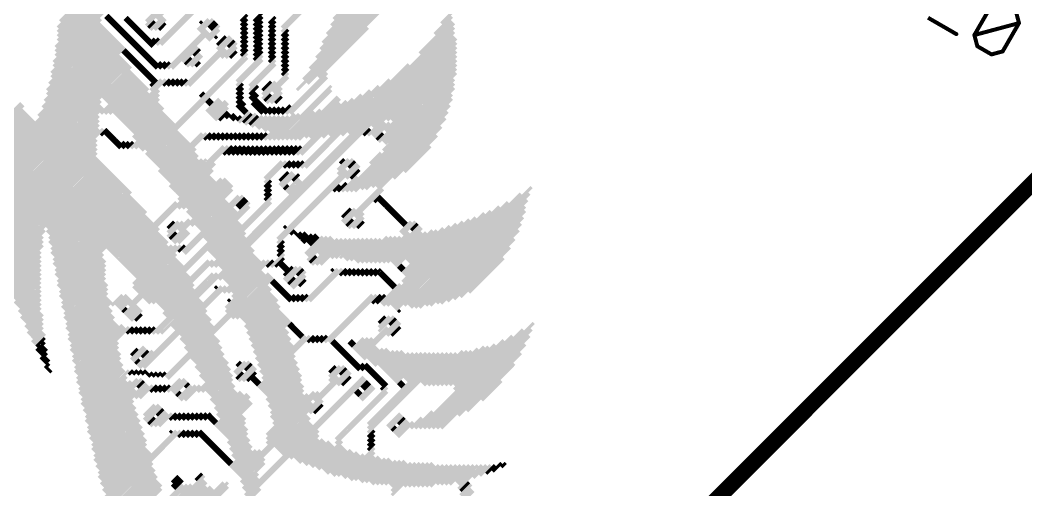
# Model space of a CAD drawing. Extents: x 4 to 288, y -28 to 191.
# Drawn here: x 199.19 to 218.48, y 39.37 to 48.37 of the extents above; entities that cross this region are included whole.
import ezdxf

# ---------------------------------------------------------------- set-up
doc = ezdxf.new("R2010")
doc.units = 0
doc.header["$MEASUREMENT"] = 0
doc.layers.get('0').update_dxf_attribs({"linetype": 'CONTINUOUS'})
for name, color, linetype in [('1', 22, 'CONTINUOUS'), ('20', 7, 'CONTINUOUS'), ('21', 2, 'CONTINUOUS'), ('25', 2, 'CONTINUOUS')]:
    doc.layers.add(name, color=color, linetype=linetype)

# ---------------------------------------------------------------- blocks, each defined once
blk = doc.blocks.new('RECT')
blk.add_solid([(-0.5, -0.5), (0.5, -0.5), (-0.5, 0.5), (0.5, 0.5)])

msp = doc.modelspace()

# ---------------------------------------------------------------- linework, layer by layer
at = {"layer": '1', "const_width": 0.3048}
msp.add_lwpolyline([(195.3565, 22.0015), (225.425, 52.07)], dxfattribs=at)
at = {"layer": '20', "const_width": 0.0254}
msp.add_lwpolyline([(71.1264, 186.0347, 2.9429), (202.1142, 186.0347)], format="xyb", dxfattribs=at)
at = {"layer": '25', "const_width": 0.0762}
for points in [[(217.4892, 48.0882), (217.8027, 48.6313)], [(217.1437, 48.1067), (216.6006, 48.4202)], [(218.2884, 48.5319), (218.3458, 48.3178)], [(217.4892, 48.0882), (218.3458, 48.3178)], [(218.3458, 48.3178), (218.0323, 47.7747)], [(217.5466, 47.8741), (217.4892, 48.0882)], [(217.8181, 47.7173), (217.5466, 47.8741)], [(218.0323, 47.7747), (217.8181, 47.7173)]]:
    msp.add_lwpolyline(points, dxfattribs=at)
at = {"layer": '25', "const_width": 0.0381}
for points in [[(218.3274, 48.3128, 1), (218.3642, 48.3227)], [(218.3623, 48.3082, 1), (218.3293, 48.3273)], [(218.3507, 48.2994, 1), (218.3409, 48.3362)], [(217.1342, 48.0902, 1), (217.1532, 48.1232)], [(217.5076, 48.0932, 1), (217.4708, 48.0833)], [(217.4843, 48.1066, 1), (217.4941, 48.0698)], [(217.4727, 48.0978, 1), (217.5057, 48.0787)], [(217.5561, 47.8906, 1), (217.5371, 47.8576)], [(217.5282, 47.8692, 1), (217.565, 47.879)], [(217.8132, 47.7357, 1), (217.823, 47.6989)], [(217.8086, 47.7008, 1), (217.8276, 47.7338)], [(218.0158, 47.7842, 1), (218.0488, 47.7652)], [(218.0372, 47.7563, 1), (218.0273, 47.7931)]]:
    msp.add_lwpolyline(points, format="xyb", dxfattribs=at)

# ---------------------------------------------------------------- block references
at = {"layer": '21', "yscale": 0.0584, "rotation": 45}
for p, xscale in [((205.4023, 49.4278), 3.3884), ((205.4023, 49.3452), 3.3884), ((205.8773, 49.0767), 1.9279), ((200.755, 48.8289), 2.3952), ((205.836, 48.9528), 1.9279), ((205.7328, 48.6843), 2.1031), ((205.7947, 48.8289), 2.0447), ((200.5071, 48.7462), 1.6942), ((200.4452, 48.7669), 1.5189), ((200.3626, 48.7669), 1.1684), ((202.552, 48.5603), 1.8694), ((205.6295, 48.4158), 2.1615), ((205.6914, 48.5603), 2.1031), ((200.4039, 48.5603), 1.4021), ((205.5469, 48.2505), 2.2784), ((202.3454, 48.4364), 1.5189), ((205.4436, 48.0646), 2.3368), ((200.3006, 48.2918), 1.2268), ((200.3006, 48.2092), 1.2268), ((200.3213, 48.1472), 1.2852), ((201.8084, 48.4777), 0.5842), ((201.7671, 48.519), 0.4674), ((201.9736, 48.5603), 0.4674), ((205.3403, 47.8787), 2.3952), ((200.3213, 48.0646), 1.4021), ((200.8583, 48.4364), 0.1168), ((200.8996, 48.3951), 0.1168), ((201.2301, 48.3951), 0.1168), ((201.8084, 48.3125), 0.3505), ((203.4814, 48.4158), 0.1753), ((203.7499, 48.4364), 0.2337), ((203.7499, 48.3538), 0.2337), ((204.0184, 48.3745), 0.1753), ((205.3816, 47.8374), 1.9279), ((207.3025, 48.2712), 0.4674), ((207.3645, 48.4158), 0.2921), ((200.2799, 47.6928), 1.5189), ((200.2799, 47.7755), 1.4021), ((200.2593, 47.8374), 1.3437), ((200.2799, 47.9407), 1.2852), ((200.9409, 48.3538), 0.1168), ((200.9822, 48.3125), 0.1168), ((201.0235, 48.2712), 0.1168), ((201.0648, 48.2299), 0.1168), ((201.1061, 48.1886), 0.1168), ((201.2714, 48.3538), 0.1168), ((201.3127, 48.3125), 0.1168), ((201.354, 48.2712), 0.1168), ((201.3953, 48.2299), 0.1168), ((201.4366, 48.1886), 0.1168), ((201.7051, 48.2918), 0.1753), ((201.8704, 48.2918), 0.2921), ((201.9117, 48.2505), 0.1753), ((202.6965, 48.2918), 0.2921), ((202.7585, 48.2712), 0.3505), ((202.6552, 48.3331), 0.0584), ((202.8824, 48.1472), 0.3505), ((202.8618, 48.2918), 0.1753), ((202.9031, 48.2505), 0.1753), ((203.4814, 48.3331), 0.1753), ((203.4814, 48.2505), 0.1753), ((203.4814, 48.1679), 0.1753), ((203.7499, 48.2712), 0.2337), ((203.7499, 48.1886), 0.2337), ((204.0184, 48.2918), 0.1753), ((204.0184, 48.2092), 0.1753), ((205.3816, 47.7548), 1.3437), ((206.435, 47.2384), 3.0378), ((206.497, 47.2178), 2.8626), ((207.1579, 48.044), 0.8763), ((200.2799, 47.2798), 2.1031), ((200.3006, 47.383), 1.9279), ((200.3006, 47.4657), 1.811), ((200.2799, 47.6102), 1.6358), ((200.3006, 47.5483), 1.6942), ((201.1474, 48.1472), 0.1168), ((201.1887, 48.1059), 0.1168), ((201.2301, 48.0646), 0.1168), ((201.2714, 48.0233), 0.1168), ((201.3127, 47.982), 0.1168), ((201.4779, 48.1472), 0.1168), ((201.5192, 48.1059), 0.1168), ((201.5605, 48.0646), 0.1168), ((201.6018, 48.0233), 0.1168), ((201.6432, 47.982), 0.1168), ((201.7051, 47.9614), 0.1753), ((201.7671, 47.9407), 0.2337), ((204.7207, 45.1936), 8.0035), ((202.3867, 47.8168), 1.0516), ((202.4487, 47.7961), 0.9931), ((202.7998, 47.5689), 1.2852), ((202.9031, 48.0853), 0.2921), ((202.9444, 48.044), 0.0584), ((203.089, 47.9407), 0.3505), ((203.0477, 47.982), 0.2337), ((205.2577, 45.8959), 6.3678), ((205.2784, 45.8339), 6.3094), ((203.4814, 48.0853), 0.1753), ((203.4814, 48.0027), 0.1753), ((203.7499, 48.1059), 0.2337), ((203.7499, 48.0233), 0.2337), ((203.7499, 47.9407), 0.2337), ((204.0184, 48.1266), 0.1753), ((204.0184, 48.044), 0.1753), ((204.0184, 47.9614), 0.1753), ((204.2663, 48.1266), 0.1753), ((204.2663, 48.044), 0.1753), ((204.2663, 47.9614), 0.1753), ((199.7223, 46.6395), 3.7973), ((199.7429, 46.5775), 3.8557), ((199.7636, 46.5155), 3.9141), ((199.8049, 46.4742), 3.9141), ((201.354, 47.9407), 0.1168), ((201.3953, 47.8994), 0.1168), ((201.4366, 47.8581), 0.1168), ((201.4779, 47.8168), 0.1168), ((202.4487, 47.7135), 0.4089), ((203.1922, 47.7961), 0.4089), ((203.2336, 47.7548), 0.2921), ((203.2336, 47.9201), 0.1753), ((203.4814, 47.9201), 0.1753), ((203.4814, 47.8374), 0.1753), ((203.7499, 47.8581), 0.2337), ((203.7499, 47.7755), 0.2337), ((204.0184, 47.8787), 0.1753), ((204.0184, 47.7961), 0.1753), ((204.2663, 47.8787), 0.1753), ((204.2663, 47.7961), 0.1753), ((206.7035, 47.0112), 2.3952), ((206.7448, 47.1352), 2.2784), ((199.7636, 46.3503), 3.7973), ((199.8049, 46.309), 3.7973), ((201.1887, 47.7755), 0.1168), ((201.2301, 47.7342), 0.1168), ((201.2714, 47.6928), 0.1168), ((201.3127, 47.6515), 0.1168), ((201.354, 47.6102), 0.1168), ((201.5192, 47.7755), 0.1168), ((201.5605, 47.7342), 0.1168), ((201.6018, 47.6928), 0.1168), ((202.5726, 46.7634), 2.7457), ((201.6431, 47.6515), 0.1168), ((202.5933, 46.7014), 2.6873), ((201.6845, 47.6102), 0.1168), ((202.4074, 47.5896), 0.1753), ((202.5106, 47.6102), 0.3505), ((202.7792, 47.4657), 0.9931), ((202.5726, 47.5896), 0.2921), ((202.5726, 47.7548), 0.1753), ((203.2749, 47.7135), 0.1753), ((203.5847, 47.445), 0.701), ((203.4814, 47.7548), 0.1753), ((203.7499, 47.6928), 0.2337), ((204.0184, 47.7135), 0.1753), ((204.0184, 47.6309), 0.1753), ((204.2663, 47.7135), 0.1753), ((204.2663, 47.6309), 0.1753), ((206.8894, 47.1145), 1.8694), ((206.9307, 47.0732), 1.7526), ((199.8255, 46.247), 3.8557), ((199.8462, 46.1851), 3.9141), ((199.8875, 46.1438), 3.9141), ((199.9082, 46.0818), 3.9726), ((201.3953, 47.5689), 0.1168), ((201.4366, 47.5276), 0.1168), ((201.4779, 47.4863), 0.1168), ((201.5192, 47.445), 0.1168), ((201.5605, 47.4037), 0.1168), ((201.7258, 47.5689), 0.1168), ((201.7671, 47.5276), 0.1168), ((201.829, 47.507), 0.1753), ((201.9117, 47.507), 0.1753), ((201.9943, 47.507), 0.1753), ((202.5933, 47.5276), 0.1168), ((203.5847, 47.3624), 0.701), ((203.8325, 47.3624), 0.701), ((203.8325, 47.2798), 0.701), ((204.2663, 47.5483), 0.1753), ((204.2663, 47.4657), 0.1753), ((204.2663, 47.383), 0.1753), ((205.6501, 46.5362), 2.8042), ((206.8068, 46.784), 2.1031), ((206.8481, 46.7427), 1.9863), ((206.8688, 46.9286), 1.9279), ((201.0855, 46.9286), 0.9931), ((201.0442, 47.1352), 0.7595), ((201.0855, 47.0939), 0.7595), ((201.1268, 47.0526), 0.7595), ((201.6018, 47.3624), 0.1168), ((201.6431, 47.3211), 0.1168), ((201.6845, 47.2798), 0.1168), ((201.7258, 47.2384), 0.1168), ((204.0804, 47.1145), 0.701), ((204.1837, 47.1352), 0.4089), ((204.6794, 46.9699), 1.11), ((204.7207, 46.9286), 0.9931), ((206.8688, 46.6808), 1.9279), ((201.1474, 46.908), 0.9347), ((201.2094, 46.8873), 0.8763), ((201.2714, 46.8667), 0.8179), ((201.3127, 46.8254), 0.8179), ((201.354, 46.784), 0.8179), ((201.5605, 46.8254), 1.1684), ((201.7877, 47.1352), 0.2921), ((201.7464, 47.1765), 0.1753), ((201.9943, 47.1765), 0.1753), ((202.0769, 47.1765), 0.1753), ((202.1595, 47.1765), 0.1753), ((202.2421, 47.1765), 0.1753), ((202.3248, 47.1765), 0.1753), ((203.3988, 47.0939), 0.1753), ((203.3988, 47.0112), 0.1753), ((203.6673, 47.0319), 0.2337), ((203.9565, 47.0732), 0.3505), ((203.9152, 47.1145), 0.2337), ((204.0597, 46.9286), 0.4089), ((204.6381, 46.5982), 1.4605), ((205.4229, 46.3916), 2.3952), ((205.5882, 46.6395), 1.3437), ((206.4763, 46.1231), 2.921), ((206.5176, 46.0818), 2.8042), ((206.8275, 46.5568), 1.9279), ((201.3746, 46.7221), 0.7595), ((201.5192, 46.7014), 0.9347), ((201.5399, 46.6395), 0.8763), ((201.5605, 46.5775), 0.8179), ((202.6759, 46.9493), 0.1168), ((202.8824, 46.7427), 0.3505), ((202.7998, 46.8254), 0.1168), ((203.3988, 46.9286), 0.1753), ((203.3988, 46.846), 0.1753), ((203.6466, 46.9286), 0.1753), ((203.688, 46.8873), 0.1753), ((203.688, 46.8047), 0.1753), ((203.9358, 46.8873), 0.1753), ((204.101, 46.8873), 0.2921), ((204.1424, 46.846), 0.1753), ((204.6794, 46.5568), 1.3437), ((204.8653, 46.4949), 1.1684), ((205.0305, 46.3296), 1.5189), ((204.9272, 46.4742), 1.11), ((205.1544, 46.371), 1.6358), ((205.4436, 46.5775), 1.2852), ((206.5383, 46.0198), 2.6289), ((206.6003, 45.9992), 2.4536), ((198.7102, 46.2883), 1.4021), ((198.7515, 46.247), 1.4021), ((199.6397, 45.7307), 3.0963), ((199.6397, 45.648), 3.0963), ((199.681, 45.6067), 3.0963), ((201.5812, 46.5155), 0.7595), ((201.6225, 46.4742), 0.7595), ((201.6431, 46.4123), 0.8179), ((202.9237, 46.7014), 0.3505), ((202.8411, 46.784), 0.1168), ((202.9857, 46.6808), 0.4089), ((203.027, 46.6395), 0.4089), ((203.0477, 46.5775), 0.3505), ((203.3988, 46.7634), 0.1753), ((203.4401, 46.7221), 0.1753), ((203.4608, 46.6601), 0.1168), ((203.7293, 46.7634), 0.1753), ((203.7706, 46.7221), 0.1753), ((203.8119, 46.6808), 0.1753), ((203.8532, 46.6395), 0.1753), ((203.9358, 46.6395), 0.1753), ((204.0184, 46.6395), 0.1753), ((204.101, 46.6395), 0.1753), ((204.1837, 46.6395), 0.1753), ((204.2869, 46.6601), 0.2337), ((204.9892, 46.4536), 0.9347), ((205.0925, 46.4742), 0.9931), ((206.6209, 45.9372), 2.2784), ((198.7515, 46.1644), 1.4021), ((198.7928, 46.1231), 1.4021), ((198.8341, 45.9992), 1.5189), ((198.8135, 46.0611), 1.4605), ((198.8754, 45.9579), 1.5189), ((199.6397, 45.4828), 2.9794), ((201.6431, 46.247), 0.9347), ((201.6638, 46.3503), 0.7595), ((201.7051, 46.2264), 0.8763), ((201.7671, 46.2057), 0.8179), ((203.089, 46.5362), 0.2337), ((203.1716, 46.5362), 0.1168), ((203.2542, 46.5362), 0.1168), ((203.2955, 46.4949), 0.1168), ((203.3781, 46.4949), 0.1168), ((203.4814, 46.5155), 0.2921), ((203.5434, 46.4949), 0.2337), ((203.5021, 46.6188), 0.1168), ((203.6053, 46.4742), 0.2921), ((203.6673, 46.4536), 0.2337), ((203.7293, 46.4329), 0.2921), ((203.8119, 46.4329), 0.2921), ((203.8738, 46.4123), 0.3505), ((203.9565, 46.4123), 0.3505), ((204.101, 46.309), 0.6426), ((204.0184, 46.3916), 0.4089), ((204.2043, 46.3296), 0.701), ((204.101, 46.3916), 0.4089), ((204.2869, 46.3296), 0.701), ((204.5554, 46.3503), 0.7595), ((204.6587, 46.371), 0.8179), ((206.6622, 45.8959), 2.0447), ((206.6829, 45.8339), 1.8694), ((198.8961, 45.8959), 1.5773), ((199.6603, 45.4208), 2.921), ((199.6603, 45.3382), 2.921), ((199.6603, 45.2556), 2.921), ((199.7223, 45.235), 2.9794), ((200.7963, 46.2264), 0.1753), ((201.8084, 46.1644), 0.8179), ((201.8704, 46.1438), 0.7595), ((206.3317, 45.4002), 2.6289), ((205.836, 46.2264), 0.1753), ((206.0632, 46.2883), 0.3505), ((206.1252, 46.2677), 0.4089), ((200.8583, 46.2057), 0.1168), ((200.8996, 46.1644), 0.1168), ((200.9409, 46.1231), 0.1168), ((200.9822, 46.0818), 0.1168), ((201.953, 45.9785), 0.7595), ((201.9943, 45.9372), 0.7595), ((202.0356, 45.8959), 0.7595), ((202.0769, 45.8546), 0.7595), ((202.2834, 45.8133), 1.11), ((202.3454, 45.7926), 1.1684), ((202.7792, 46.1438), 0.1753), ((202.8618, 46.1438), 0.1753), ((202.9444, 46.1438), 0.1753), ((203.027, 46.1438), 0.1753), ((203.1096, 46.1438), 0.1753), ((203.1922, 46.1438), 0.1753), ((203.2749, 46.1438), 0.1753), ((203.3575, 46.1438), 0.1753), ((203.4401, 46.1438), 0.1753), ((203.5227, 46.1438), 0.1753), ((203.6053, 46.1438), 0.1753), ((203.688, 46.1438), 0.1753), ((203.7706, 46.1438), 0.1753), ((203.8532, 46.1438), 0.1753), ((206.0839, 46.1438), 0.1753), ((206.7655, 45.7513), 1.1684), ((199.6603, 45.0904), 2.8042), ((199.681, 45.0284), 2.7457), ((199.681, 44.9458), 2.7457), ((201.0235, 46.0405), 0.1168), ((201.0648, 45.9992), 0.1168), ((201.1268, 45.9785), 0.1753), ((201.2094, 45.9785), 0.1753), ((201.292, 45.9785), 0.1753), ((202.1182, 45.8133), 0.7595), ((202.1389, 45.7513), 0.8179), ((202.2628, 45.6274), 0.8179), ((202.6346, 45.5035), 1.2852), ((202.6965, 45.4828), 1.3437), ((203.1716, 45.8752), 0.2337), ((203.2542, 45.8752), 0.2337), ((203.3368, 45.8752), 0.2337), ((203.4194, 45.8752), 0.2337), ((203.5021, 45.8752), 0.2337), ((203.5847, 45.8752), 0.2337), ((203.6673, 45.8752), 0.2337), ((203.7499, 45.8752), 0.2337), ((203.8325, 45.8752), 0.2337), ((203.9152, 45.8752), 0.2337), ((203.9978, 45.8752), 0.2337), ((204.0804, 45.8752), 0.2337), ((204.163, 45.8752), 0.2337), ((204.2456, 45.8752), 0.2337), ((204.3282, 45.8752), 0.2337), ((204.4109, 45.8752), 0.2337), ((204.4935, 45.8752), 0.2337), ((206.8068, 45.71), 0.701), ((199.7016, 44.8838), 2.6873), ((199.7016, 44.8012), 2.6873), ((199.7429, 44.7599), 2.6873), ((202.2834, 45.5654), 0.7595), ((202.3248, 45.5241), 0.7595), ((202.3248, 45.4415), 0.7595), ((202.3867, 45.4208), 0.8179), ((202.4487, 45.4002), 0.8763), ((205.4229, 45.5654), 0.4089), ((205.3816, 45.6067), 0.2921), ((205.361, 45.6687), 0.1168), ((206.0013, 45.7307), 0.2921), ((199.7636, 44.6979), 2.7457), ((199.8255, 44.5947), 2.8042), ((199.8049, 44.6566), 2.7457), ((200.2799, 44.9664), 1.6358), ((202.5726, 45.2763), 0.9931), ((204.0804, 45.4622), 0.5842), ((204.0391, 45.5035), 0.4674), ((204.8859, 44.8632), 2.1615), ((204.3076, 45.6067), 0.1753), ((204.3902, 45.6067), 0.1753), ((204.4728, 45.6067), 0.1753), ((204.5554, 45.6067), 0.1753), ((205.5675, 45.4622), 0.3505), ((205.5469, 45.6067), 0.1753), ((200.3006, 44.9045), 1.6942), ((200.3419, 44.8632), 1.6942), ((200.3626, 44.8012), 1.7526), ((200.3832, 44.7392), 1.811), ((200.4245, 44.6979), 1.811), ((201.9943, 44.6153), 2.5121), ((202.5313, 45.0697), 0.8763), ((202.5933, 45.0491), 0.8179), ((202.7172, 45.0078), 0.9347), ((202.7792, 44.9871), 0.9931), ((204.7826, 44.8425), 1.8694), ((204.2869, 45.3382), 0.3505), ((204.2456, 45.3795), 0.2337), ((204.3282, 45.2969), 0.3505), ((204.4109, 45.2143), 0.3505), ((204.4728, 45.3589), 0.1753), ((205.5056, 45.235), 0.4089), ((205.6088, 45.4208), 0.2337), ((200.4658, 44.574), 1.9279), ((200.4452, 44.636), 1.8694), ((200.5071, 44.5327), 1.9279), ((200.5278, 44.4707), 1.9863), ((200.5485, 44.4088), 2.0447), ((202.6552, 44.6979), 1.5773), ((202.6552, 45.0284), 0.7595), ((202.8205, 44.9458), 0.9931), ((202.8618, 44.8219), 1.11), ((202.9031, 44.7806), 0.9931), ((203.9358, 45.235), 0.1753), ((203.9358, 45.1523), 0.1753), ((203.9358, 45.0697), 0.1753), ((204.2869, 45.173), 0.1168), ((204.4522, 45.173), 0.3505), ((205.2577, 45.1523), 0.1753), ((205.361, 45.173), 0.2337), ((205.8773, 44.8632), 0.7595), ((207.8395, 44.0163), 3.2715), ((200.5898, 44.3675), 2.0447), ((200.5898, 44.2848), 2.0447), ((200.6104, 44.2229), 2.1031), ((202.8411, 44.4707), 1.5189), ((202.9031, 44.4501), 1.5773), ((203.4401, 44.4088), 1.5773), ((203.4194, 44.8838), 0.2337), ((203.9358, 44.9871), 0.1753), ((206.0426, 44.9458), 0.1753), ((206.1045, 44.9251), 0.1168), ((207.7156, 43.975), 3.0378), ((207.8602, 43.9544), 3.0963), ((200.6517, 44.1816), 2.1031), ((200.6724, 44.1196), 2.1615), ((200.693, 44.0576), 2.22), ((200.7343, 44.0163), 2.22), ((200.755, 43.9544), 2.2784), ((201.6225, 44.3262), 1.5773), ((202.6139, 43.9131), 2.7457), ((202.6552, 43.8718), 2.6289), ((202.8618, 44.6566), 0.7595), ((202.9031, 44.6153), 0.7595), ((203.0063, 44.4707), 0.8179), ((203.4608, 44.3468), 1.5189), ((203.4608, 44.8425), 0.2337), ((205.4849, 44.636), 0.3505), ((205.4436, 44.6773), 0.2337), ((206.1458, 44.8838), 0.1168), ((206.1872, 44.8425), 0.1168), ((206.2285, 44.8012), 0.1168), ((206.2698, 44.7599), 0.1168), ((206.3111, 44.7186), 0.1168), ((207.3851, 43.8098), 2.8042), ((207.5504, 43.8924), 2.8042), ((207.8808, 43.8924), 2.921), ((207.9221, 43.8511), 2.6873), ((201.2301, 44.3468), 1.0516), ((201.2507, 44.2848), 0.9931), ((201.292, 44.2435), 0.9931), ((201.3333, 44.2022), 0.9931), ((202.3248, 44.4501), 0.2921), ((203.0477, 44.4294), 0.8179), ((205.5056, 44.4914), 0.1753), ((205.6295, 44.5327), 0.4089), ((205.6708, 44.4914), 0.2921), ((206.972, 43.7272), 2.3368), ((207.0753, 43.7478), 2.3952), ((207.1992, 43.7891), 2.5121), ((206.3524, 44.6773), 0.1168), ((207.2819, 43.7891), 2.6289), ((206.3937, 44.636), 0.1168), ((206.435, 44.5947), 0.1168), ((206.4763, 44.5534), 0.1168), ((206.5176, 44.512), 0.1168), ((207.9635, 43.8098), 2.5705), ((208.0048, 43.7685), 2.3368), ((201.3746, 44.1609), 0.9931), ((201.4986, 44.037), 0.9931), ((202.1595, 44.3675), 0.4089), ((202.1182, 44.4088), 0.2921), ((202.0769, 44.4501), 0.1753), ((203.089, 44.2229), 0.8179), ((203.1303, 44.1816), 0.8179), ((204.2663, 44.4088), 0.0584), ((205.7121, 44.4501), 0.1753), ((206.497, 44.0783), 0.9931), ((206.5589, 44.0576), 0.9347), ((206.5796, 44.4088), 0.2921), ((207.096, 43.9337), 1.6358), ((206.6416, 44.3881), 0.3505), ((206.5589, 44.4707), 0.1168), ((206.972, 43.975), 1.2852), ((207.0547, 43.975), 1.4021), ((206.972, 44.0576), 0.9347), ((206.7448, 44.4088), 0.1753), ((208.0254, 43.7065), 2.1615), ((199.2679, 43.9544), 1.11), ((199.2472, 43.8511), 1.0516), ((201.5192, 43.975), 0.9347), ((201.5605, 43.9337), 0.9347), ((201.6018, 43.8924), 0.9347), ((201.6432, 43.8511), 0.9347), ((202.1182, 44.2435), 0.1753), ((202.2628, 44.2229), 0.3505), ((202.3248, 44.2022), 0.2921), ((203.1716, 43.975), 0.9347), ((203.2129, 43.9337), 0.8179), ((204.4109, 44.3055), 0.1168), ((204.4728, 44.2848), 0.0584), ((204.5348, 44.2642), 0.1168), ((204.5968, 44.2435), 0.1753), ((204.6381, 44.2022), 0.1753), ((204.7, 44.1816), 0.2337), ((204.824, 44.0576), 0.4674), ((204.7826, 44.1816), 0.2337), ((204.9272, 43.9957), 0.6426), ((204.8859, 44.037), 0.5258), ((204.824, 44.1403), 0.2337), ((205.0305, 43.9337), 0.701), ((205.1131, 43.9337), 0.701), ((205.0512, 44.037), 0.4089), ((205.1957, 43.9337), 0.701), ((205.3403, 43.9957), 0.5258), ((205.4229, 43.9957), 0.5258), ((205.5056, 43.9957), 0.5258), ((205.5882, 43.9957), 0.5258), ((205.6501, 43.975), 0.5842), ((205.7328, 43.975), 0.5842), ((205.8154, 43.975), 0.5842), ((205.8773, 43.9544), 0.6426), ((205.9806, 43.975), 0.701), ((206.0632, 43.975), 0.701), ((206.1458, 43.975), 0.701), ((206.2285, 43.975), 0.701), ((206.3524, 44.0163), 0.8179), ((206.6003, 44.0163), 0.8179), ((206.6622, 43.9957), 0.8763), ((206.7448, 43.9957), 0.9931), ((206.8894, 44.0576), 0.8179), ((208.0667, 43.6652), 1.9279), ((208.0874, 43.6032), 1.6358), ((199.2679, 43.7891), 0.9931), ((199.2885, 43.7272), 0.9347), ((201.6845, 43.8098), 0.9347), ((201.7671, 43.6446), 1.1684), ((201.7258, 43.6859), 1.0516), ((201.829, 43.6239), 1.2268), ((201.7051, 43.7478), 0.8763), ((202.2834, 43.9957), 0.1753), ((203.3162, 43.7065), 0.8763), ((203.3781, 43.6859), 0.8179), ((204.1837, 44.0783), 0.1753), ((204.1837, 43.9957), 0.1753), ((204.1837, 43.9131), 0.1753), ((208.108, 43.5413), 1.3437), ((199.2679, 43.6239), 0.8763), ((199.2885, 43.5619), 0.8179), ((200.3626, 43.4793), 1.1684), ((200.3832, 43.4173), 1.11), ((201.7258, 43.3554), 1.2852), ((201.8084, 43.5206), 1.0516), ((203.4194, 43.4793), 0.9347), ((203.3988, 43.6239), 0.7595), ((203.4401, 43.5826), 0.7595), ((204.1217, 43.7685), 0.3505), ((204.163, 43.7272), 0.2337), ((204.8033, 43.7891), 0.1753), ((208.1287, 43.4793), 0.9347), ((199.2885, 43.4793), 0.8179), ((199.3092, 43.4173), 0.7595), ((199.3092, 43.3347), 0.7595), ((200.4039, 43.3554), 1.1684), ((200.4039, 43.2728), 1.1684), ((200.4245, 43.2108), 1.11), ((201.7051, 43.2521), 1.4605), ((201.9117, 43.376), 0.9931), ((201.953, 43.3347), 0.9931), ((202.3454, 43.3141), 1.2852), ((202.4074, 43.2934), 1.3437), ((203.4814, 43.4587), 0.8763), ((203.564, 43.4587), 0.8763), ((203.6053, 43.4173), 0.9931), ((203.9771, 43.7065), 0.1753), ((204.2043, 43.6859), 0.1168), ((204.2456, 43.6446), 0.1168), ((204.3282, 43.5619), 0.2337), ((204.3696, 43.5206), 0.3505), ((204.2869, 43.6032), 0.1168), ((204.4315, 43.5), 0.4089), ((204.5554, 43.5413), 0.1753), ((204.9685, 43.2934), 0.8763), ((205.0512, 43.2934), 0.8763), ((205.1751, 43.5826), 0.0584), ((205.3816, 43.5413), 0.1753), ((205.4643, 43.5413), 0.1753), ((205.5469, 43.5413), 0.1753), ((205.6295, 43.5413), 0.1753), ((205.7121, 43.5413), 0.1753), ((205.7947, 43.5413), 0.1753), ((205.8773, 43.5413), 0.1753), ((205.96, 43.5413), 0.1753), ((206.0426, 43.5413), 0.1753), ((206.4763, 43.6446), 0.1168), ((206.5176, 43.6032), 0.1168), ((199.3298, 43.2728), 0.701), ((199.3298, 43.1901), 0.701), ((200.4245, 43.1282), 1.11), ((200.4245, 43.0456), 1.11), ((202.3041, 42.9423), 1.6358), ((202.3867, 42.9423), 1.6358), ((202.0976, 43.2315), 0.8179), ((202.1389, 43.1902), 0.8179), ((202.965, 42.5292), 2.8042), ((203.0064, 42.4879), 2.8042), ((203.4814, 43.2108), 0.9931), ((203.5021, 43.1488), 1.0516), ((203.6466, 43.0456), 1.11), ((204.0391, 43.3554), 0.1168), ((204.3902, 43.376), 0.1753), ((204.5141, 43.4173), 0.4089), ((204.5348, 43.3554), 0.3505), ((204.5968, 43.3347), 0.1753), ((206.1045, 43.5206), 0.1168), ((206.1458, 43.4793), 0.1168), ((206.1872, 43.438), 0.1168), ((206.2285, 43.3967), 0.1168), ((206.2698, 43.3554), 0.1168), ((199.3505, 43.1282), 0.6426), ((199.3711, 43.0662), 0.5842), ((200.4658, 42.9216), 1.11), ((200.4658, 42.839), 1.11), ((200.4452, 42.9836), 1.0516), ((202.2628, 42.4879), 2.22), ((202.3454, 42.4879), 2.22), ((202.2215, 43.0249), 0.8179), ((202.2421, 42.9629), 0.7595), ((202.9444, 43.2521), 0.0584), ((203.6466, 42.9629), 0.8763), ((203.7086, 42.9423), 0.8179), ((204.0804, 43.3141), 0.1168), ((204.1217, 43.2728), 0.1168), ((204.163, 43.2315), 0.1168), ((204.2043, 43.1902), 0.1168), ((206.2904, 43.1282), 0.5258), ((206.3111, 43.3141), 0.1168), ((206.3524, 43.2728), 0.1168), ((199.3711, 42.9836), 0.5842), ((199.3918, 42.9216), 0.5258), ((199.3918, 42.839), 0.5258), ((200.5071, 42.6325), 1.11), ((200.4865, 42.7771), 1.0516), ((200.4865, 42.6944), 1.0516), ((201.0442, 43.0043), 0.2921), ((201.1268, 43.0043), 0.2921), ((201.1681, 42.9629), 0.2921), ((201.2094, 42.9216), 0.2921), ((202.3661, 42.7564), 0.7595), ((203.1922, 43.0043), 0.0584), ((203.7293, 42.8803), 0.7595), ((203.7706, 42.839), 0.7595), ((203.7912, 42.7771), 0.8179), ((203.8325, 42.7357), 0.8179), ((204.2456, 43.1488), 0.1168), ((204.2869, 43.1075), 0.1168), ((204.3282, 43.0662), 0.1168), ((204.3902, 43.0456), 0.1753), ((204.4728, 43.0456), 0.1753), ((204.5554, 43.0456), 0.1753), ((204.6381, 43.0456), 0.1753), ((205.4849, 42.6531), 1.2852), ((205.5675, 42.6531), 1.2852), ((206.0219, 43.0249), 0.2337), ((206.1045, 43.0249), 0.2337), ((199.4125, 42.7771), 0.4674), ((199.4331, 42.7151), 0.4089), ((200.5485, 42.5912), 1.11), ((200.5278, 42.4879), 1.0516), ((200.5485, 42.4259), 1.11), ((201.1887, 42.8184), 0.1168), ((201.3333, 42.7977), 0.2921), ((201.3746, 42.7564), 0.2921), ((201.4159, 42.7151), 0.2921), ((202.4074, 42.7151), 0.7595), ((202.5106, 42.5705), 0.701), ((203.8325, 42.6531), 0.8179), ((203.8738, 42.6118), 0.8179), ((203.8738, 42.5292), 0.8179), ((206.4557, 42.7977), 0.0584), ((199.4331, 42.6325), 0.4089), ((199.4744, 42.5912), 0.4089), ((199.4744, 42.5085), 0.4089), ((200.5691, 42.364), 1.0516), ((200.5898, 42.302), 1.11), ((201.4573, 42.6738), 0.1753), ((202.5106, 42.4879), 0.701), ((202.552, 42.4466), 0.701), ((202.5933, 42.4053), 0.701), ((203.9358, 42.4259), 0.8763), ((203.9152, 42.4879), 0.8179), ((203.9771, 42.3846), 0.8763), ((203.9978, 42.3227), 0.9347), ((206.2078, 42.5499), 0.4089), ((206.1665, 42.5912), 0.2921), ((206.1252, 42.6325), 0.1753), ((206.3317, 42.5912), 0.1753), ((199.4951, 42.4466), 0.3505), ((199.5157, 42.3846), 0.2921), ((200.5898, 42.2194), 1.11), ((200.6311, 42.1781), 1.11), ((200.693, 42.0748), 1.2852), ((200.6517, 42.1161), 1.1684), ((200.7757, 41.9922), 1.4021), ((200.7343, 42.0335), 1.2852), ((201.292, 42.4259), 0.1753), ((201.3746, 42.4259), 0.1753), ((201.4573, 42.4259), 0.1753), ((201.5399, 42.4259), 0.1753), ((201.6225, 42.4259), 0.1753), ((201.7051, 42.4259), 0.1753), ((202.5933, 42.3227), 0.701), ((202.6346, 42.2813), 0.701), ((204.0391, 42.2813), 0.9347), ((203.9978, 42.1574), 0.8179), ((204.3696, 42.5292), 0.1168), ((204.4109, 42.4879), 0.1168), ((204.4522, 42.4466), 0.1168), ((204.4935, 42.4053), 0.1168), ((205.96, 42.2194), 0.7595), ((206.0839, 42.2607), 0.9931), ((206.3524, 42.4466), 0.3505), ((206.3937, 42.4053), 0.2337), ((207.8808, 41.4965), 2.6873), ((208.0254, 41.5584), 2.8626), ((208.0461, 41.4965), 2.6873), ((199.5157, 42.302), 0.2921), ((199.557, 42.2607), 0.2921), ((199.5777, 42.1987), 0.2337), ((202.6965, 42.0955), 0.6426), ((202.7378, 42.0541), 0.6426), ((202.7792, 42.0128), 0.6426), ((204.2456, 41.8269), 1.4021), ((204.0391, 42.1161), 0.8179), ((204.0391, 42.0335), 0.8179), ((204.0804, 41.9922), 0.8179), ((204.2456, 41.9096), 1.1684), ((204.5348, 42.364), 0.1168), ((204.5761, 42.3227), 0.1168), ((204.762, 42.2607), 0.1753), ((204.8446, 42.2607), 0.1753), ((204.9272, 42.2607), 0.1753), ((205.0098, 42.2607), 0.1753), ((205.1957, 42.1987), 0.1168), ((205.5262, 42.1987), 0.1168), ((205.6708, 42.1781), 0.2921), ((205.7328, 42.1574), 0.3505), ((205.7947, 42.1368), 0.4089), ((207.7363, 41.4345), 2.5121), ((208.0667, 41.4345), 2.5121), ((207.9841, 41.765), 1.3437), ((199.5777, 42.1161), 0.2337), ((199.5983, 42.0541), 0.1753), ((199.6397, 42.0128), 0.1753), ((200.6724, 41.8063), 1.11), ((200.693, 41.7443), 1.0516), ((201.4366, 41.9922), 0.3505), ((201.3746, 42.0128), 0.1753), ((201.4779, 41.9509), 0.3505), ((202.7792, 41.9302), 0.6426), ((202.8205, 41.8889), 0.6426), ((204.0804, 41.9096), 0.8179), ((204.1217, 41.8683), 0.8179), ((205.237, 42.1574), 0.1168), ((205.2784, 42.1161), 0.1168), ((205.3197, 42.0748), 0.1168), ((205.361, 42.0335), 0.1168), ((205.5675, 42.1574), 0.1168), ((205.898, 41.9922), 0.3505), ((205.96, 41.9715), 0.2921), ((206.0219, 41.9509), 0.3505), ((206.0839, 41.9302), 0.4089), ((208.0667, 41.3519), 2.2784), ((207.6123, 41.7237), 0.9931), ((207.7156, 41.7443), 1.0516), ((207.7982, 41.7443), 1.0516), ((207.9015, 41.765), 1.11), ((199.6397, 41.9302), 0.1753), ((199.6603, 41.8683), 0.1168), ((199.7016, 41.8269), 0.1168), ((200.693, 41.6617), 1.0516), ((200.7137, 41.5997), 1.11), ((200.7343, 41.5378), 1.0516), ((201.4366, 41.8269), 0.1168), ((201.5812, 41.8889), 0.4089), ((201.5812, 41.9715), 0.1753), ((202.8411, 41.8269), 0.5842), ((202.8618, 41.765), 0.6426), ((202.8824, 41.703), 0.5842), ((202.9237, 41.6617), 0.5842), ((204.1217, 41.6204), 0.9347), ((204.1424, 41.5584), 0.8763), ((205.4023, 41.9922), 0.1168), ((205.4436, 41.9509), 0.1168), ((205.4849, 41.9096), 0.1168), ((205.5262, 41.8683), 0.1168), ((205.5675, 41.8269), 0.1168), ((206.6209, 41.228), 2.1615), ((206.5796, 41.2693), 2.0447), ((206.5383, 41.3106), 1.9279), ((206.1252, 41.8889), 0.4089), ((206.2078, 41.8889), 0.4089), ((206.2698, 41.8683), 0.4674), ((206.3317, 41.8476), 0.5258), ((206.3731, 41.8063), 0.5258), ((206.435, 41.7856), 0.5842), ((206.497, 41.765), 0.6426), ((206.5589, 41.7443), 0.701), ((206.6209, 41.7237), 0.7595), ((206.6829, 41.703), 0.8179), ((206.8068, 41.7443), 0.701), ((206.8688, 41.7237), 0.7595), ((207.1786, 41.703), 0.8179), ((207.2405, 41.6824), 0.8763), ((207.3438, 41.703), 0.9347), ((207.4264, 41.703), 0.9347), ((207.5091, 41.703), 0.9347), ((208.1907, 41.3932), 1.6942), ((199.7016, 41.7443), 0.1168), ((199.7223, 41.6824), 0.0584), ((199.7636, 41.6411), 0.0584), ((200.7343, 41.4552), 1.0516), ((200.755, 41.3932), 1.11), ((200.7963, 41.2693), 1.11), ((200.7757, 41.3312), 1.0516), ((200.8583, 41.2486), 1.1684), ((201.3127, 41.6204), 0.1168), ((201.3953, 41.6204), 0.1168), ((201.4779, 41.6204), 0.1168), ((201.5605, 41.6204), 0.1168), ((202.8824, 41.5378), 0.8179), ((202.9237, 41.4965), 0.701), ((202.9857, 41.4758), 0.6426), ((203.3988, 41.7237), 0.2921), ((203.4608, 41.703), 0.3505), ((203.3781, 41.7856), 0.1168), ((203.5227, 41.5997), 0.4089), ((204.4522, 40.629), 2.921), ((203.5847, 41.5791), 0.3505), ((203.564, 41.7237), 0.1753), ((204.1837, 41.5171), 0.8763), ((204.2043, 41.4552), 0.8179), ((204.225, 41.3932), 0.8763), ((205.2164, 41.6411), 0.2921), ((205.1751, 41.6824), 0.1753), ((205.2577, 41.5997), 0.4089), ((205.3816, 41.6411), 0.1753), ((205.6088, 41.7856), 0.1168), ((205.6501, 41.7443), 0.1168), ((205.7121, 41.7237), 0.1753), ((205.7947, 41.7237), 0.1753), ((205.8567, 41.703), 0.1168), ((205.898, 41.6617), 0.1168), ((205.9393, 41.6204), 0.1168), ((208.2113, 41.3312), 1.2852), ((200.8376, 41.1453), 1.11), ((200.9615, 41.0214), 1.3437), ((201.0029, 40.9801), 1.4605), ((201.6225, 41.5997), 0.0584), ((201.6845, 41.5791), 0.1168), ((201.7671, 41.5791), 0.1168), ((201.8497, 41.5791), 0.1168), ((201.9323, 41.5791), 0.1168), ((202.1389, 41.3725), 0.3505), ((202.2215, 41.3725), 0.3505), ((203.0064, 41.4139), 0.5842), ((203.0477, 41.3725), 0.5842), ((203.0477, 41.2899), 0.5842), ((203.3988, 41.5584), 0.1753), ((204.6381, 40.4018), 3.2131), ((203.626, 41.5378), 0.2337), ((204.6794, 40.3605), 3.2131), ((203.6673, 41.4965), 0.1168), ((203.7086, 41.4552), 0.1168), ((204.2456, 41.3312), 0.8179), ((204.2663, 41.2693), 0.8763), ((204.2869, 41.2073), 0.8179), ((205.0512, 41.3106), 0.6426), ((205.4023, 41.4965), 0.3505), ((205.4436, 41.4552), 0.2337), ((205.9806, 41.5791), 0.1168), ((206.0219, 41.5378), 0.1168), ((206.0632, 41.4965), 0.1168), ((206.1045, 41.4552), 0.1168), ((200.8376, 41.0627), 1.11), ((200.8996, 41.0421), 1.1684), ((201.0648, 40.8768), 1.5189), ((200.9615, 40.8562), 1.2268), ((201.5192, 41.2486), 0.3505), ((201.4986, 41.3932), 0.1753), ((201.6018, 41.2486), 0.3505), ((201.7464, 41.3106), 0.1753), ((201.829, 41.3106), 0.1753), ((201.9117, 41.3106), 0.1753), ((201.9943, 41.3106), 0.1753), ((202.2628, 41.3312), 0.3505), ((202.3454, 41.2486), 0.3505), ((202.4074, 41.228), 0.4089), ((202.3867, 41.3725), 0.1168), ((202.49, 41.228), 0.4089), ((203.0683, 41.228), 0.5258), ((203.1096, 41.1867), 0.5258), ((203.1096, 41.104), 0.5258), ((203.7499, 41.4139), 0.1168), ((204.2869, 41.1247), 0.8179), ((204.3076, 41.0627), 0.8763), ((204.3282, 41.0008), 0.8179), ((205.7328, 40.8355), 1.4021), ((205.6501, 41.2486), 0.1168), ((205.8154, 41.2486), 0.3505), ((205.7947, 41.3932), 0.1753), ((205.8567, 41.2073), 0.3505), ((205.836, 41.3519), 0.1753), ((206.1458, 41.4139), 0.1168), ((206.1665, 41.3519), 0.1753), ((206.4763, 41.4139), 0.1168), ((206.5176, 41.3725), 0.1168), ((208.232, 41.2693), 0.5258), ((200.9615, 40.6909), 1.11), ((202.2215, 41.2073), 0.1168), ((203.2336, 40.8975), 0.8763), ((203.1922, 41.0214), 0.6426), ((203.1509, 41.0627), 0.5258), ((203.2749, 40.8562), 0.8763), ((203.2955, 40.7942), 0.8179), ((203.2336, 40.9801), 0.6426), ((204.4109, 40.7529), 1.4021), ((204.3076, 40.8149), 1.11), ((204.3696, 40.7942), 1.2852), ((204.3282, 40.9181), 0.8179), ((204.8653, 40.9595), 0.3505), ((205.7328, 40.7529), 1.4021), ((205.6914, 41.2073), 0.1168), ((200.9615, 40.6083), 1.11), ((200.9822, 40.5464), 1.1684), ((201.7051, 40.8562), 0.4089), ((201.6638, 40.8975), 0.2921), ((201.7464, 40.8149), 0.4089), ((201.8703, 40.8562), 0.1753), ((203.3368, 40.7529), 0.8179), ((204.0804, 40.3398), 1.9863), ((204.9066, 40.9181), 0.2337), ((201.0029, 40.4844), 1.11), ((201.0235, 40.4224), 1.1684), ((201.0235, 40.3398), 1.1684), ((201.0648, 40.2985), 1.1684), ((201.7051, 40.6909), 0.1753), ((201.829, 40.7323), 0.4089), ((201.891, 40.7116), 0.3505), ((201.9736, 40.7116), 0.3505), ((202.1182, 40.7736), 0.1753), ((202.2008, 40.7736), 0.1753), ((202.2834, 40.7736), 0.1753), ((202.3661, 40.7736), 0.1753), ((202.4487, 40.7736), 0.1753), ((202.5313, 40.7736), 0.1753), ((202.6139, 40.7736), 0.1753), ((202.6965, 40.7736), 0.1753), ((202.7792, 40.7736), 0.1753), ((202.8411, 40.7529), 0.1168), ((202.8824, 40.7116), 0.1168), ((202.9237, 40.6703), 0.1168), ((203.2749, 40.6083), 0.5258), ((203.3162, 40.567), 0.5258), ((204.3902, 40.4844), 0.8763), ((204.4315, 40.4431), 0.8763), ((206.3524, 40.7116), 0.3505), ((206.3937, 40.6703), 0.3505), ((206.4763, 40.5877), 0.3505), ((206.497, 40.6909), 0.1753), ((206.7861, 40.6496), 0.2921), ((206.9307, 40.7116), 0.4674), ((201.0648, 40.2159), 1.1684), ((201.1061, 40.1746), 1.1684), ((201.1061, 40.092), 1.1684), ((201.5605, 39.8028), 1.9863), ((201.5192, 39.8441), 1.8694), ((202.0769, 40.4844), 0.0584), ((202.2834, 40.4431), 0.1753), ((202.3661, 40.4431), 0.1753), ((202.4487, 40.4431), 0.1753), ((202.5313, 40.4431), 0.1753), ((202.6139, 40.4431), 0.1753), ((203.3368, 40.5051), 0.4674), ((203.3368, 40.4224), 0.4674), ((203.3781, 40.3811), 0.4674), ((204.4522, 40.3811), 0.8179), ((204.4935, 40.3398), 0.8179), ((204.6381, 40.2365), 0.7595), ((205.9187, 40.4431), 0.1753), ((206.3524, 40.5464), 0.1168), ((206.5176, 40.5464), 0.3505), ((206.5796, 40.5257), 0.4089), ((201.1268, 40.03), 1.2268), ((201.1474, 39.968), 1.1684), ((201.1681, 39.9061), 1.2268), ((202.6759, 40.4224), 0.1168), ((202.7172, 40.3811), 0.1168), ((202.7585, 40.3398), 0.1168), ((202.7998, 40.2985), 0.1168), ((203.3781, 40.2985), 0.4674), ((203.4194, 40.1746), 0.4674), ((203.3988, 40.2365), 0.4089), ((204.6794, 40.1952), 0.6426), ((204.7, 40.1333), 0.5842), ((204.762, 40.1126), 0.6426), ((205.9186, 40.3605), 0.1753), ((205.9187, 40.2779), 0.1753), ((201.1887, 39.8441), 1.1684), ((201.1887, 39.7615), 1.1684), ((201.2301, 39.7202), 1.1684), ((202.8411, 40.2572), 0.1168), ((202.8824, 40.2159), 0.1168), ((202.9237, 40.1746), 0.1168), ((202.965, 40.1333), 0.1168), ((203.0063, 40.092), 0.1168), ((203.4194, 40.0093), 0.5842), ((203.4401, 39.9474), 0.5258), ((203.4401, 40.1126), 0.4089), ((203.5021, 39.9267), 0.5842), ((203.564, 39.9061), 0.6426), ((204.824, 40.092), 0.5842), ((204.8859, 40.0713), 0.6426), ((204.9479, 40.0507), 0.5842), ((204.9892, 40.0093), 0.5842), ((205.1131, 40.0507), 0.701), ((205.1338, 39.9887), 0.6426), ((205.1957, 39.968), 0.5842), ((205.237, 39.9267), 0.5842), ((205.299, 39.9061), 0.6426), ((205.6914, 39.8854), 0.8179), ((205.9187, 40.1952), 0.1753), ((201.2507, 39.6582), 1.2268), ((203.0477, 40.0507), 0.1168), ((203.089, 40.0093), 0.1168), ((203.1303, 39.968), 0.1168), ((203.1716, 39.9267), 0.1168), ((203.2129, 39.8854), 0.1168), ((203.6466, 39.7408), 0.6426), ((205.361, 39.8854), 0.5842), ((205.4229, 39.8648), 0.6426), ((205.4849, 39.8441), 0.5842), ((205.5675, 39.8441), 0.5842), ((205.7328, 39.8441), 0.701), ((205.7534, 39.7821), 0.6426), ((205.836, 39.7821), 0.6426), ((205.898, 39.7615), 0.5842), ((205.96, 39.7408), 0.6426), ((206.0426, 39.7408), 0.6426), ((206.1045, 39.7202), 0.5842), ((206.1665, 39.6995), 0.6426), ((206.2491, 39.6995), 0.6426), ((206.3317, 39.6995), 0.6426), ((201.292, 39.4517), 1.2268), ((201.3333, 39.3277), 1.2268), ((201.3127, 39.3897), 1.1684), ((203.6673, 39.6789), 0.5842), ((206.3937, 39.6789), 0.5842), ((206.4763, 39.6789), 0.5842), ((206.6209, 39.5756), 0.8763), ((206.5796, 39.6169), 0.7595), ((206.5383, 39.6582), 0.6426), ((206.7861, 39.6582), 0.6426), ((206.8688, 39.6582), 0.6426), ((206.9307, 39.6376), 0.5842), ((207.0133, 39.6376), 0.5842), ((207.096, 39.6376), 0.5842), ((207.1786, 39.6376), 0.5842), ((207.2612, 39.6376), 0.5842), ((207.3645, 39.6582), 0.5258), ((207.4471, 39.6582), 0.5258), ((207.5297, 39.6582), 0.5258), ((207.6123, 39.6582), 0.5258), ((207.7156, 39.6789), 0.4674), ((207.8189, 39.6169), 0.6426), ((207.7776, 39.6582), 0.5258), ((208.0048, 39.7202), 0.3505), ((208.108, 39.7408), 0.2921), ((208.2113, 39.7615), 0.2337), ((208.3352, 39.8028), 0.2337), ((208.4592, 39.8441), 0.1168), ((201.6018, 38.5222), 3.1547), ((201.6225, 38.4602), 3.0963), ((201.3746, 39.2038), 1.2268), ((201.354, 39.2658), 1.1684), ((201.3953, 39.1419), 1.1684), ((202.1595, 39.5756), 0.1753), ((202.1802, 39.5136), 0.2337), ((202.2215, 39.4723), 0.2337), ((202.6139, 39.6169), 0.1753), ((203.6053, 39.5343), 0.4089), ((203.626, 39.4723), 0.3505), ((201.3127, 38.4809), 2.8042), ((201.3746, 38.4602), 2.8626), ((201.4573, 38.4602), 2.8626), ((201.6845, 38.4396), 3.0378), ((201.7051, 38.3776), 2.9794), ((201.416, 39.0799), 1.2268), ((201.4573, 39.0386), 1.2268), ((201.4573, 38.956), 1.2268), ((202.1802, 38.7701), 1.8694), ((202.6346, 39.1419), 0.701), ((202.7998, 39.2245), 0.8179), ((202.8824, 39.2245), 0.8179), ((202.9237, 39.1832), 0.701), ((203.6673, 39.2658), 0.3505), ((207.6743, 39.2245), 0.4674), ((207.6949, 39.1625), 0.5258), ((207.7156, 39.431), 0.2337), ((207.7363, 39.3691), 0.2921)]:
    msp.add_blockref('RECT', p, dxfattribs=dict(at, xscale=xscale))

doc.saveas('drawing.dxf')
